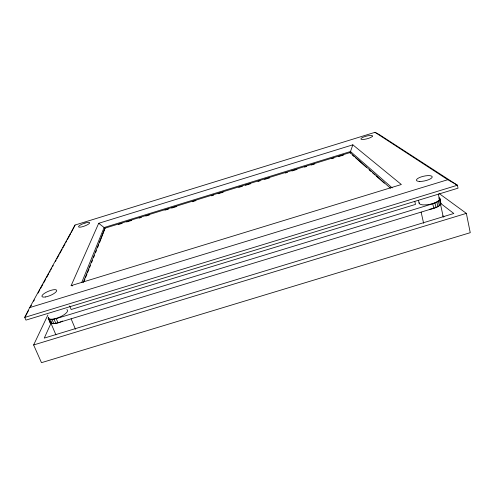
<?xml version="1.0" encoding="UTF-8"?>
<svg xmlns="http://www.w3.org/2000/svg" width="495" height="495" viewBox="0 0 495 495"><rect width="100%" height="100%" fill="white"/><g stroke="black" fill="none" stroke-linecap="round" stroke-linejoin="round"><path stroke-width="0.74" d="M50.094 321.286L50.174 322.944C52.482 324.485 55.496 323.34 57.965 322.796L433.731 208.265C436.324 207.294 439.535 206.44 440.915 203.81L439.937 198.526L439.374 197.839M439.937 198.526L439.962 199.343C438.558 201.96 435.353 202.802 432.76 203.773L56.195 318.625C53.726 319.176 50.725 320.333 48.399 318.811L48.331 317.177M352.836 144.825L98.703 223.307L71.125 285.64L401.346 184.517L352.836 144.825L350.497 151.513L350.862 152.98M84.15 281.104L85.004 278.976M85.573 277.559L86.996 274.007M87.566 272.59L88.989 269.039M89.552 267.622L90.406 265.493M91.544 262.653L92.398 260.525M93.536 257.685L94.39 255.556M95.529 252.716L96.376 250.588M97.515 247.748L98.654 244.914M99.507 242.785L105.033 228.164L350.058 152.578L390.506 188.23M83.111 282.67L105.033 228.164M81.675 282.602L104.117 227.533L350.497 151.513L392.189 187.883M51.257 322.672L44.265 338.104L453.816 213.487L440.983 203.674M75.054 225.039L29.694 307.593L24.75 317.413L25.944 320.117L458.024 188.174L457.423 185.229L379.182 134.51L375.006 132.326L75.054 225.039L71.323 232.415M439.065 193.458L466.358 213.37L470.25 232.681L41.475 362.674L33.623 344.966L47.879 314.999M28.444 310.668L24.75 317.413L457.423 185.229L447.771 179.71L375.006 132.326M30.665 306.622L31.402 305.273M33.623 301.226L34.359 299.877M38.059 293.127L39.903 289.754M40.646 288.406L42.861 284.359M43.603 283.01L45.818 278.963M46.561 277.615L48.776 273.568M49.519 272.219L50.255 270.87M50.997 269.515L51.734 268.166M52.476 266.817L53.212 265.469M55.428 261.422L56.17 260.073M56.906 258.724L59.128 254.678M59.864 253.329L62.085 249.282M62.822 247.933L65.043 243.887M65.779 242.538L66.522 241.183M67.258 239.834L70.587 233.764M118.478 224.495L122.166 223.356M126.59 221.989L131.757 220.393M139.138 218.122L141.347 217.435M145.778 216.067L149.465 214.929M164.959 210.152L168.653 209.014M171.604 208.104L176.764 206.508M192.264 201.731L195.952 200.593M211.445 195.81L213.661 195.129M218.091 193.762L223.251 192.171M238.751 187.388L242.439 186.25M245.39 185.34L250.557 183.75M257.932 181.473L260.147 180.786M264.571 179.425L269.738 177.829M285.238 173.052L287.447 172.365M291.877 170.998L297.043 169.408M304.419 167.131L306.634 166.45M311.058 165.083L314.752 163.944M331.718 158.709L333.933 158.029M338.363 156.661L343.524 155.065M29.694 307.593L447.771 179.71M33.623 344.966L466.358 213.37M71.125 285.64L72.592 285.844M98.703 223.307L104.117 227.533L104.655 228.931M442.821 215.832L444.021 216.804M352.477 155.059L354.216 156.593M355.373 157.614L366.356 167.322M369.245 169.878L370.978 171.406M372.71 172.941L375.024 174.983M376.181 176.003L384.275 183.156M50.422 319.541L52.204 323.687M50.583 322.412L55.954 334.917M49.178 319.306L50.96 323.445M48.108 318.093L50.174 322.944M54.023 319.195L55.799 323.353M52.068 319.498L53.844 323.656M56.195 318.625L57.965 322.796M71.125 318.867L75.475 329.262M69.665 305.941L71.156 309.511L415.484 204.416L414.829 201.502M350.058 152.578L350.169 153.017M418.498 200.376L419.154 203.303M421.121 212.108L423.615 223.251M432.76 203.773L433.731 208.265M434.969 202.999L435.94 207.492M438.341 194.145L439.288 198.575M439.442 200.246L440.395 204.72M438.397 201.193L439.356 205.672M436.881 202.127L437.846 206.613M439.962 199.343L440.915 203.81M440.395 203.643L443.285 217.169M62.642 321.032A10.178 3.31 -23.4 0 1 52.185 323.563M440.179 204.602A10.339 3.428 -11.8 0 1 429.239 209.36M66.837 309.561A10.197 3.255 -23.2 0 1 59.994 316.973A10.197 3.255 -23.2 0 1 48.683 317.771M438.793 198.019A10.364 3.372 -11.9 0 1 430.625 204.132A10.364 3.372 -11.9 0 1 419.104 202.641M84.998 223.047L83.556 223.542A5.903 1.343 -20.4 0 0 78.643 226.456A5.903 1.343 -20.4 0 0 81.854 226.865L83.253 226.481A5.903 1.343 -20.4 0 0 89.607 223.072A5.903 1.343 -20.4 0 0 84.998 223.047M372.444 136.069L372.271 135.741A5.989 1.38 -14.6 0 0 362.983 137.276A5.989 1.38 -14.6 0 0 364.091 139.38A5.989 1.38 -14.6 0 0 372.444 136.069M45.348 296.975A7.97 2.308 -22.7 0 0 56.715 290.695A7.97 2.308 -22.7 0 0 45.88 292.477A7.97 2.308 -22.7 0 0 45.348 296.975M419.803 181.442A8.093 2.395 -12.5 0 0 432.203 177.13A8.093 2.395 -12.5 0 0 420.929 176.993A8.093 2.395 -12.5 0 0 419.803 181.442"/></g></svg>
